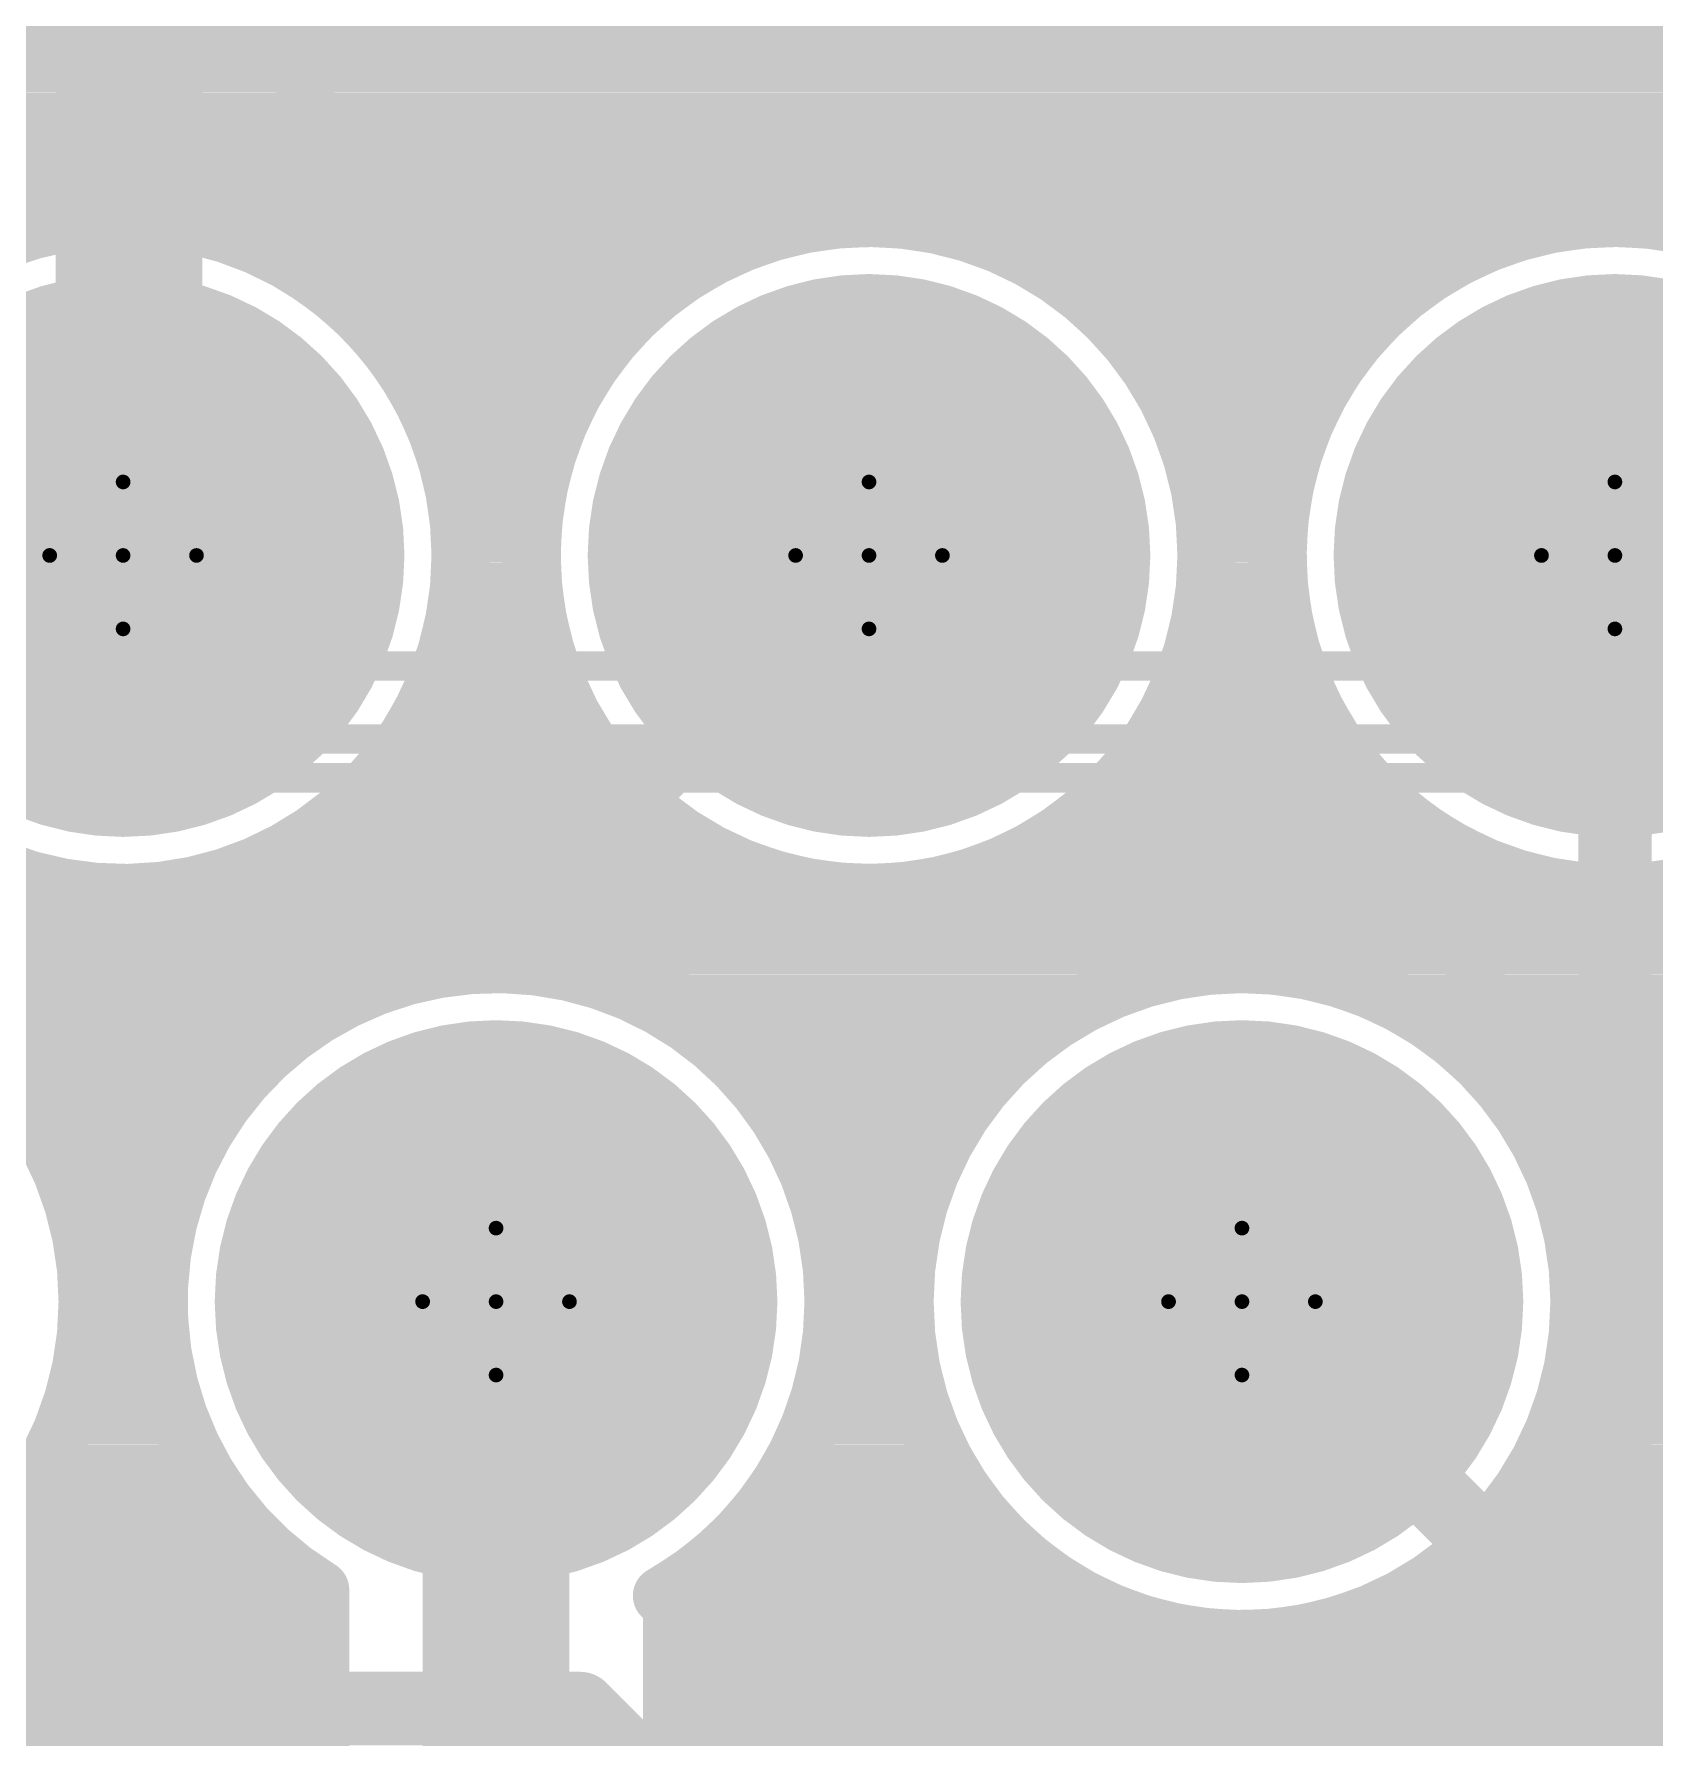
# Model space of a CAD drawing. Header units: millimetres. Extents: x 0.11 to 5.67, y 0.55 to 4.24.
# Drawn here: x 2.768 to 2.9853, y 3.4045 to 3.6329 of the extents above; entities that cross this region are included whole.
import ezdxf

# ---------------------------------------------------------------- set-up
doc = ezdxf.new("R2010")
doc.units = ezdxf.units.MM
doc.header["$MEASUREMENT"] = 0
for name, color, linetype in [('BottomLayer', 5, 'Continuous'), ('BottomSolder', 6, 'Continuous'), ('InternalPlane1', 76, 'Continuous'), ('InternalPlane2', 16, 'Continuous'), ('Mechanical14', 56, 'Continuous'), ('Mechanical8', 56, 'Continuous'), ('MultiLayer', 9, 'Continuous'), ('PadHoleLayer', 156, 'Continuous'), ('TopLayer', 1, 'Continuous'), ('TopSolder', 216, 'Continuous')]:
    doc.layers.add(name, color=color, linetype=linetype)

# ---------------------------------------------------------------- blocks, each defined once
blk = doc.blocks.new('ETHERNET_RJ45_4PORTS_36')
at = {"layer": 'BottomLayer', "const_width": 0.0315}
for points in [[(0.68425, -0.0599, 1), (0.71575, -0.0599, 1)], [(0.78425, -0.0599, 1), (0.81575, -0.0599, 1)], [(0.63425, -0.1599, 1), (0.66575, -0.1599, 1)], [(0.73425, -0.1599, 1), (0.76575, -0.1599, 1)], [(0.83425, -0.1599, 1), (0.86575, -0.1599, 1)]]:
    blk.add_lwpolyline(points, format="xyb", close=True, dxfattribs=at)
at = {"layer": 'BottomSolder', "const_width": 0.03346}
for points in [[(0.68327, -0.0599, 1), (0.71673, -0.0599, 1)], [(0.78327, -0.0599, 1), (0.81673, -0.0599, 1)], [(0.63327, -0.1599, 1), (0.66673, -0.1599, 1)], [(0.73327, -0.1599, 1), (0.76673, -0.1599, 1)], [(0.83327, -0.1599, 1), (0.86673, -0.1599, 1)]]:
    blk.add_lwpolyline(points, format="xyb", close=True, dxfattribs=at)
at = {"layer": 'InternalPlane1', "const_width": 0.03772}
for points in [[(0.68114, -0.0599, 1), (0.71886, -0.0599, 1)], [(0.78114, -0.0599, 1), (0.81886, -0.0599, 1)], [(0.63114, -0.1599, 1), (0.66886, -0.1599, 1)], [(0.73114, -0.1599, 1), (0.76886, -0.1599, 1)], [(0.83114, -0.1599, 1), (0.86886, -0.1599, 1)]]:
    blk.add_lwpolyline(points, format="xyb", close=True, dxfattribs=at)
at = {"layer": 'InternalPlane2', "const_width": 0.03772}
for points in [[(0.68114, -0.0599, 1), (0.71886, -0.0599, 1)], [(0.78114, -0.0599, 1), (0.81886, -0.0599, 1)], [(0.63114, -0.1599, 1), (0.66886, -0.1599, 1)], [(0.73114, -0.1599, 1), (0.76886, -0.1599, 1)], [(0.83114, -0.1599, 1), (0.86886, -0.1599, 1)]]:
    blk.add_lwpolyline(points, format="xyb", close=True, dxfattribs=at)
at = {"layer": 'Mechanical14', "const_width": 0.00394}
for points in [[(1.15, -0.1301), (-1.15, -0.1301)], [(1.1525, -0.1353), (-1.1525, -0.1353)], [(1.165, -0.1451), (-1.165, -0.1451)]]:
    blk.add_lwpolyline(points, dxfattribs=at)
at = {"layer": 'Mechanical8', "const_width": 0.00197}
for points in [[(0.7, -0.05006), (0.7, -0.0599)], [(0.8, -0.05006), (0.8, -0.0599)], [(0.7, -0.0599), (0.69016, -0.0599)], [(0.7, -0.0599), (0.7, -0.06975)], [(0.70984, -0.0599), (0.7, -0.0599)], [(0.8, -0.0599), (0.79016, -0.0599)], [(0.8, -0.0599), (0.8, -0.06975)], [(0.80984, -0.0599), (0.8, -0.0599)], [(0.65, -0.15006), (0.65, -0.1599)], [(0.75, -0.15006), (0.75, -0.1599)], [(0.85, -0.15006), (0.85, -0.1599)], [(0.65, -0.1599), (0.64016, -0.1599)], [(0.65, -0.1599), (0.65, -0.16975)], [(0.65984, -0.1599), (0.65, -0.1599)], [(0.75, -0.1599), (0.74016, -0.1599)], [(0.75, -0.1599), (0.75, -0.16975)], [(0.75984, -0.1599), (0.75, -0.1599)], [(0.85, -0.1599), (0.84016, -0.1599)], [(0.85, -0.1599), (0.85, -0.16975)], [(0.85984, -0.1599), (0.85, -0.1599)]]:
    blk.add_lwpolyline(points, dxfattribs=at)
at = {"layer": 'Mechanical8', "const_width": 0.000984}
for points in [[(0.69951, -0.05006, 1), (0.70049, -0.05006, 1)], [(0.79951, -0.05006, 1), (0.80049, -0.05006, 1)], [(0.68967, -0.0599, 1), (0.69065, -0.0599, 1)], [(0.69951, -0.0599, 1), (0.70049, -0.0599, 1)], [(0.69951, -0.0599, 1), (0.70049, -0.0599, 1)], [(0.69951, -0.0599, 1), (0.70049, -0.0599, 1)], [(0.69951, -0.0599, 1), (0.70049, -0.0599, 1)], [(0.70935, -0.0599, 1), (0.71034, -0.0599, 1)], [(0.78967, -0.0599, 1), (0.79065, -0.0599, 1)], [(0.79951, -0.0599, 1), (0.80049, -0.0599, 1)], [(0.79951, -0.0599, 1), (0.80049, -0.0599, 1)], [(0.79951, -0.0599, 1), (0.80049, -0.0599, 1)], [(0.79951, -0.0599, 1), (0.80049, -0.0599, 1)], [(0.80935, -0.0599, 1), (0.81034, -0.0599, 1)], [(0.69951, -0.06975, 1), (0.70049, -0.06975, 1)], [(0.79951, -0.06975, 1), (0.80049, -0.06975, 1)], [(0.64951, -0.15006, 1), (0.65049, -0.15006, 1)], [(0.74951, -0.15006, 1), (0.75049, -0.15006, 1)], [(0.84951, -0.15006, 1), (0.85049, -0.15006, 1)], [(0.64951, -0.1599, 1), (0.65049, -0.1599, 1)], [(0.64951, -0.1599, 1), (0.65049, -0.1599, 1)], [(0.64951, -0.1599, 1), (0.65049, -0.1599, 1)], [(0.64951, -0.1599, 1), (0.65049, -0.1599, 1)], [(0.65935, -0.1599, 1), (0.66034, -0.1599, 1)], [(0.73967, -0.1599, 1), (0.74065, -0.1599, 1)], [(0.74951, -0.1599, 1), (0.75049, -0.1599, 1)], [(0.74951, -0.1599, 1), (0.75049, -0.1599, 1)], [(0.74951, -0.1599, 1), (0.75049, -0.1599, 1)], [(0.74951, -0.1599, 1), (0.75049, -0.1599, 1)], [(0.75935, -0.1599, 1), (0.76033, -0.1599, 1)], [(0.83967, -0.1599, 1), (0.84065, -0.1599, 1)], [(0.84951, -0.1599, 1), (0.85049, -0.1599, 1)], [(0.84951, -0.1599, 1), (0.85049, -0.1599, 1)], [(0.84951, -0.1599, 1), (0.85049, -0.1599, 1)], [(0.84951, -0.1599, 1), (0.85049, -0.1599, 1)], [(0.85935, -0.1599, 1), (0.86034, -0.1599, 1)], [(0.64951, -0.16975, 1), (0.65049, -0.16975, 1)], [(0.74951, -0.16975, 1), (0.75049, -0.16975, 1)], [(0.84951, -0.16975, 1), (0.85049, -0.16975, 1)]]:
    blk.add_lwpolyline(points, format="xyb", close=True, dxfattribs=at)
at = {"layer": 'MultiLayer', "const_width": 0.0315}
for points in [[(0.68425, -0.0599, 1), (0.71575, -0.0599, 1)], [(0.78425, -0.0599, 1), (0.81575, -0.0599, 1)], [(0.63425, -0.1599, 1), (0.66575, -0.1599, 1)], [(0.73425, -0.1599, 1), (0.76575, -0.1599, 1)], [(0.83425, -0.1599, 1), (0.86575, -0.1599, 1)]]:
    blk.add_lwpolyline(points, format="xyb", close=True, dxfattribs=at)
at = {"layer": 'PadHoleLayer', "const_width": 0.01772}
for points in [[(0.69114, -0.0599, 1), (0.70886, -0.0599, 1)], [(0.79114, -0.0599, 1), (0.80886, -0.0599, 1)], [(0.64114, -0.1599, 1), (0.65886, -0.1599, 1)], [(0.74114, -0.1599, 1), (0.75886, -0.1599, 1)], [(0.84114, -0.1599, 1), (0.85886, -0.1599, 1)]]:
    blk.add_lwpolyline(points, format="xyb", close=True, dxfattribs=at)
at = {"layer": 'TopLayer', "const_width": 0.0315}
for points in [[(0.68425, -0.0599, 1), (0.71575, -0.0599, 1)], [(0.78425, -0.0599, 1), (0.81575, -0.0599, 1)], [(0.63425, -0.1599, 1), (0.66575, -0.1599, 1)], [(0.73425, -0.1599, 1), (0.76575, -0.1599, 1)], [(0.83425, -0.1599, 1), (0.86575, -0.1599, 1)]]:
    blk.add_lwpolyline(points, format="xyb", close=True, dxfattribs=at)
at = {"layer": 'TopSolder', "const_width": 0.03346}
for points in [[(0.68327, -0.0599, 1), (0.71673, -0.0599, 1)], [(0.78327, -0.0599, 1), (0.81673, -0.0599, 1)], [(0.63327, -0.1599, 1), (0.66673, -0.1599, 1)], [(0.73327, -0.1599, 1), (0.76673, -0.1599, 1)], [(0.83327, -0.1599, 1), (0.86673, -0.1599, 1)]]:
    blk.add_lwpolyline(points, format="xyb", close=True, dxfattribs=at)

msp = doc.modelspace()

# ---------------------------------------------------------------- linework, layer by layer
at = {"layer": 'BottomLayer'}
for points, const_width in [([(2.78071, 3.56378), (2.78071, 3.68917)], 0.01969), ([(2.80433, 3.60112), (2.80433, 3.6565)], 0.00787), ([(2.80433, 3.6368), (3.27362, 3.6368)], 0.00787), ([(2.80433, 3.62893), (3.27395, 3.62893)], 0.00787), ([(2.80433, 3.62105), (3.27679, 3.62105)], 0.00787), ([(2.80433, 3.61318), (3.28353, 3.61318)], 0.00787), ([(2.80433, 3.60531), (2.86382, 3.60531)], 0.00787), ([(2.89603, 3.60531), (2.96382, 3.60531)], 0.00787), ([(2.80931, 3.59743), (2.85053, 3.59743)], 0.00787), ([(2.90931, 3.59743), (2.95053, 3.59743)], 0.00787), ([(2.81658, 3.58956), (2.84326, 3.58956)], 0.00787), ([(2.91658, 3.58956), (2.94326, 3.58956)], 0.00787), ([(2.82116, 3.58168), (2.83868, 3.58168)], 0.00787), ([(2.92116, 3.58168), (2.93868, 3.58168)], 0.00787), ([(2.82388, 3.57381), (2.83596, 3.57381)], 0.00787), ([(2.92388, 3.57381), (2.93596, 3.57381)], 0.00787), ([(2.77992, 3.56299), (2.78071, 3.56378)], 0.01969), ([(2.8251, 3.56594), (2.83474, 3.56594)], 0.00787), ([(2.9251, 3.56594), (2.93474, 3.56594)], 0.00787), ([(2.82493, 3.55806), (2.83491, 3.55806)], 0.00787), ([(2.92493, 3.55806), (2.93491, 3.55806)], 0.00787), ([(2.82335, 3.55019), (2.83649, 3.55019)], 0.00787), ([(2.92335, 3.55019), (2.93649, 3.55019)], 0.00787), ([(2.8202, 3.54231), (2.83964, 3.54231)], 0.00787), ([(2.9202, 3.54231), (2.93964, 3.54231)], 0.00787), ([(2.81506, 3.53444), (2.84478, 3.53444)], 0.00787), ([(2.91506, 3.53444), (2.94478, 3.53444)], 0.00787), ([(2.80681, 3.52657), (2.85303, 3.52657)], 0.00787), ([(2.90681, 3.52657), (2.95303, 3.52657)], 0.00787), ([(2.68927, 3.51869), (2.77057, 3.51869)], 0.00787), ([(2.78927, 3.51869), (2.87057, 3.51869)], 0.00787), ([(2.88927, 3.51869), (2.97057, 3.51869)], 0.00787), ([(2.26841, 3.51082), (4.86229, 3.51082)], 0.00787), ([(2.75122, 3.50294), (2.80862, 3.50294)], 0.00787), ([(2.85122, 3.50294), (2.90862, 3.50294)], 0.00787), ([(2.95122, 3.50294), (3.16321, 3.50294)], 0.00787), ([(2.76187, 3.49507), (2.79797, 3.49507)], 0.00787), ([(2.86187, 3.49507), (2.89797, 3.49507)], 0.00787), ([(2.96187, 3.49507), (3.15083, 3.49507)], 0.00787), ([(2.76818, 3.4872), (2.79166, 3.4872)], 0.00787), ([(2.86818, 3.4872), (2.89166, 3.4872)], 0.00787), ([(2.96818, 3.4872), (3.14401, 3.4872)], 0.00787), ([(2.77215, 3.47932), (2.78769, 3.47932)], 0.00787), ([(2.87215, 3.47932), (2.88769, 3.47932)], 0.00787), ([(2.97215, 3.47932), (3.13981, 3.47932)], 0.00787), ([(2.7744, 3.47145), (2.78544, 3.47145)], 0.00787), ([(2.8744, 3.47145), (2.88544, 3.47145)], 0.00787), ([(2.9744, 3.47145), (3.13745, 3.47145)], 0.00787), ([(2.82992, 3.3876), (2.82992, 3.46299)], 0.01969), ([(2.77519, 3.46357), (2.78465, 3.46357)], 0.00787), ([(2.87519, 3.46357), (2.88465, 3.46357)], 0.00787), ([(2.97519, 3.46357), (3.13662, 3.46357)], 0.00787), ([(2.77461, 3.4557), (2.78524, 3.4557)], 0.00787), ([(2.87461, 3.4557), (2.88524, 3.4557)], 0.00787), ([(2.97461, 3.4557), (3.05776, 3.4557)], 0.00787), ([(2.77258, 3.44783), (2.78726, 3.44783)], 0.00787), ([(2.87258, 3.44783), (2.88726, 3.44783)], 0.00787), ([(2.97258, 3.44783), (3.04446, 3.44783)], 0.00787), ([(2.7689, 3.43995), (2.79095, 3.43995)], 0.00787), ([(2.8689, 3.43995), (2.89095, 3.43995)], 0.00787), ([(2.9689, 3.43995), (3.03633, 3.43995)], 0.00787), ([(2.763, 3.43208), (2.79684, 3.43208)], 0.00787), ([(2.863, 3.43208), (2.89684, 3.43208)], 0.00787), ([(2.963, 3.43208), (3.03074, 3.43208)], 0.00787), ([(2.75327, 3.4242), (2.8063, 3.4242)], 0.00787), ([(2.8063, 3.3876), (2.8063, 3.42437)], 0.00787), ([(2.85354, 3.39738), (2.85354, 3.42437)], 0.00787), ([(2.85354, 3.4242), (2.90657, 3.4242)], 0.00787), ([(2.95327, 3.4242), (3.02688, 3.4242)], 0.00787), ([(0.81586, 3.41633), (2.8063, 3.41633)], 0.00787), ([(2.85354, 3.41633), (3.02439, 3.41633)], 0.00787), ([(1.76551, 3.40846), (2.8063, 3.40846)], 0.00787), ([(2.85354, 3.40846), (3.02309, 3.40846)], 0.00787), ([(1.77122, 3.40058), (2.8063, 3.40058)], 0.00787), ([(2.85354, 3.40058), (3.02289, 3.40058)], 0.00787)]:
    msp.add_lwpolyline(points, dxfattribs=dict(at, const_width=const_width))
for points, const_width in [([(2.80236, 3.62893, 1), (2.8063, 3.62893, 1)], 0.00394), ([(2.80236, 3.62105, 1), (2.8063, 3.62105, 1)], 0.00394), ([(2.80236, 3.61318, 1), (2.8063, 3.61318, 1)], 0.00394), ([(2.9252, 3.56299, 1), (2.83465, 3.56299, 1)], 0.00787), ([(3.0252, 3.56299, 1), (2.93465, 3.56299, 1)], 0.00787), ([(2.80236, 3.60531, 1), (2.8063, 3.60531, 1)], 0.00394), ([(2.86185, 3.60531, 1), (2.86578, 3.60531, 1)], 0.00394), ([(2.89406, 3.60531, 1), (2.89799, 3.60531, 1)], 0.00394), ([(2.96185, 3.60531, 1), (2.96578, 3.60531, 1)], 0.00394), ([(2.80236, 3.60112, 1), (2.8063, 3.60112, 1)], 0.00394), ([(2.80236, 3.60112, 1), (2.8063, 3.60112, 1)], 0.00394), ([(2.80734, 3.59743, 1), (2.81128, 3.59743, 1)], 0.00394), ([(2.84856, 3.59743, 1), (2.8525, 3.59743, 1)], 0.00394), ([(2.90734, 3.59743, 1), (2.91128, 3.59743, 1)], 0.00394), ([(2.94856, 3.59743, 1), (2.9525, 3.59743, 1)], 0.00394), ([(2.81461, 3.58956, 1), (2.81855, 3.58956, 1)], 0.00394), ([(2.84129, 3.58956, 1), (2.84523, 3.58956, 1)], 0.00394), ([(2.91461, 3.58956, 1), (2.91855, 3.58956, 1)], 0.00394), ([(2.94129, 3.58956, 1), (2.94523, 3.58956, 1)], 0.00394), ([(2.81919, 3.58168, 1), (2.82313, 3.58168, 1)], 0.00394), ([(2.83672, 3.58168, 1), (2.84065, 3.58168, 1)], 0.00394), ([(2.91919, 3.58168, 1), (2.92313, 3.58168, 1)], 0.00394), ([(2.93672, 3.58168, 1), (2.94065, 3.58168, 1)], 0.00394), ([(2.82192, 3.57381, 1), (2.82585, 3.57381, 1)], 0.00394), ([(2.83399, 3.57381, 1), (2.83793, 3.57381, 1)], 0.00394), ([(2.92192, 3.57381, 1), (2.92585, 3.57381, 1)], 0.00394), ([(2.93399, 3.57381, 1), (2.93793, 3.57381, 1)], 0.00394), ([(2.77579, 3.56378, 1), (2.78563, 3.56378, 1)], 0.00984), ([(2.77579, 3.56378, 1), (2.78563, 3.56378, 1)], 0.00984), ([(2.775, 3.56299, 1), (2.78484, 3.56299, 1)], 0.00984), ([(2.82313, 3.56594, 1), (2.82707, 3.56594, 1)], 0.00394), ([(2.83277, 3.56594, 1), (2.83671, 3.56594, 1)], 0.00394), ([(2.92313, 3.56594, 1), (2.92707, 3.56594, 1)], 0.00394), ([(2.93277, 3.56594, 1), (2.93671, 3.56594, 1)], 0.00394), ([(2.82323, 3.56299, 1), (2.82716, 3.56299, 1)], 0.00394), ([(2.82323, 3.56299, 1), (2.82716, 3.56299, 1)], 0.00394), ([(2.83268, 3.56299, 1), (2.83661, 3.56299, 1)], 0.00394), ([(2.92323, 3.56299, 1), (2.92716, 3.56299, 1)], 0.00394), ([(2.93268, 3.56299, 1), (2.93661, 3.56299, 1)], 0.00394), ([(2.82296, 3.55806, 1), (2.8269, 3.55806, 1)], 0.00394), ([(2.83295, 3.55806, 1), (2.83688, 3.55806, 1)], 0.00394), ([(2.92296, 3.55806, 1), (2.9269, 3.55806, 1)], 0.00394), ([(2.93295, 3.55806, 1), (2.93688, 3.55806, 1)], 0.00394), ([(2.82138, 3.55019, 1), (2.82532, 3.55019, 1)], 0.00394), ([(2.83452, 3.55019, 1), (2.83846, 3.55019, 1)], 0.00394), ([(2.92138, 3.55019, 1), (2.92532, 3.55019, 1)], 0.00394), ([(2.93452, 3.55019, 1), (2.93846, 3.55019, 1)], 0.00394), ([(2.81823, 3.54231, 1), (2.82217, 3.54231, 1)], 0.00394), ([(2.83767, 3.54231, 1), (2.84161, 3.54231, 1)], 0.00394), ([(2.91823, 3.54231, 1), (2.92217, 3.54231, 1)], 0.00394), ([(2.93767, 3.54231, 1), (2.94161, 3.54231, 1)], 0.00394), ([(2.81309, 3.53444, 1), (2.81703, 3.53444, 1)], 0.00394), ([(2.84281, 3.53444, 1), (2.84675, 3.53444, 1)], 0.00394), ([(2.91309, 3.53444, 1), (2.91703, 3.53444, 1)], 0.00394), ([(2.94281, 3.53444, 1), (2.94675, 3.53444, 1)], 0.00394), ([(2.80484, 3.52657, 1), (2.80878, 3.52657, 1)], 0.00394), ([(2.85106, 3.52657, 1), (2.855, 3.52657, 1)], 0.00394), ([(2.90484, 3.52657, 1), (2.90878, 3.52657, 1)], 0.00394), ([(2.95106, 3.52657, 1), (2.955, 3.52657, 1)], 0.00394), ([(2.7686, 3.51869, 1), (2.77254, 3.51869, 1)], 0.00394), ([(2.7873, 3.51869, 1), (2.79124, 3.51869, 1)], 0.00394), ([(2.8686, 3.51869, 1), (2.87254, 3.51869, 1)], 0.00394), ([(2.8873, 3.51869, 1), (2.89124, 3.51869, 1)], 0.00394), ([(2.9686, 3.51869, 1), (2.97254, 3.51869, 1)], 0.00394), ([(2.7752, 3.46299, 1), (2.68465, 3.46299, 1)], 0.00787), ([(2.9752, 3.46299, 1), (2.88465, 3.46299, 1)], 0.00787), ([(2.80665, 3.50294, 1), (2.81059, 3.50294, 1)], 0.00394), ([(2.84925, 3.50294, 1), (2.85319, 3.50294, 1)], 0.00394), ([(2.90665, 3.50294, 1), (2.91059, 3.50294, 1)], 0.00394), ([(2.94925, 3.50294, 1), (2.95319, 3.50294, 1)], 0.00394), ([(2.796, 3.49507, 1), (2.79994, 3.49507, 1)], 0.00394), ([(2.8599, 3.49507, 1), (2.86384, 3.49507, 1)], 0.00394), ([(2.896, 3.49507, 1), (2.89994, 3.49507, 1)], 0.00394), ([(2.9599, 3.49507, 1), (2.96384, 3.49507, 1)], 0.00394), ([(2.76621, 3.4872, 1), (2.77015, 3.4872, 1)], 0.00394), ([(2.78969, 3.4872, 1), (2.79363, 3.4872, 1)], 0.00394), ([(2.86621, 3.4872, 1), (2.87015, 3.4872, 1)], 0.00394), ([(2.88969, 3.4872, 1), (2.89363, 3.4872, 1)], 0.00394), ([(2.96622, 3.4872, 1), (2.97015, 3.4872, 1)], 0.00394), ([(2.77018, 3.47932, 1), (2.77412, 3.47932, 1)], 0.00394), ([(2.78572, 3.47932, 1), (2.78966, 3.47932, 1)], 0.00394), ([(2.87018, 3.47932, 1), (2.87412, 3.47932, 1)], 0.00394), ([(2.88572, 3.47932, 1), (2.88966, 3.47932, 1)], 0.00394), ([(2.97018, 3.47932, 1), (2.97412, 3.47932, 1)], 0.00394), ([(2.77243, 3.47145, 1), (2.77637, 3.47145, 1)], 0.00394), ([(2.78347, 3.47145, 1), (2.78741, 3.47145, 1)], 0.00394), ([(2.87243, 3.47145, 1), (2.87637, 3.47145, 1)], 0.00394), ([(2.88347, 3.47145, 1), (2.88741, 3.47145, 1)], 0.00394), ([(2.97243, 3.47145, 1), (2.97637, 3.47145, 1)], 0.00394), ([(2.825, 3.46299, 1), (2.83484, 3.46299, 1)], 0.00984), ([(2.77322, 3.46357, 1), (2.77716, 3.46357, 1)], 0.00394), ([(2.77323, 3.46299, 1), (2.77716, 3.46299, 1)], 0.00394), ([(2.78268, 3.46357, 1), (2.78662, 3.46357, 1)], 0.00394), ([(2.87322, 3.46357, 1), (2.87716, 3.46357, 1)], 0.00394), ([(2.87323, 3.46299, 1), (2.87716, 3.46299, 1)], 0.00394), ([(2.87323, 3.46299, 1), (2.87716, 3.46299, 1)], 0.00394), ([(2.88268, 3.46357, 1), (2.88662, 3.46357, 1)], 0.00394), ([(2.88268, 3.46299, 1), (2.88661, 3.46299, 1)], 0.00394), ([(2.97322, 3.46357, 1), (2.97716, 3.46357, 1)], 0.00394), ([(2.97323, 3.46299, 1), (2.97716, 3.46299, 1)], 0.00394), ([(2.77264, 3.4557, 1), (2.77657, 3.4557, 1)], 0.00394), ([(2.78327, 3.4557, 1), (2.7872, 3.4557, 1)], 0.00394), ([(2.87264, 3.4557, 1), (2.87657, 3.4557, 1)], 0.00394), ([(2.88327, 3.4557, 1), (2.8872, 3.4557, 1)], 0.00394), ([(2.97264, 3.4557, 1), (2.97657, 3.4557, 1)], 0.00394), ([(2.77061, 3.44783, 1), (2.77455, 3.44783, 1)], 0.00394), ([(2.78529, 3.44783, 1), (2.78923, 3.44783, 1)], 0.00394), ([(2.87061, 3.44783, 1), (2.87455, 3.44783, 1)], 0.00394), ([(2.88529, 3.44783, 1), (2.88923, 3.44783, 1)], 0.00394), ([(2.97061, 3.44783, 1), (2.97455, 3.44783, 1)], 0.00394), ([(2.76693, 3.43995, 1), (2.77086, 3.43995, 1)], 0.00394), ([(2.78898, 3.43995, 1), (2.79291, 3.43995, 1)], 0.00394), ([(2.86693, 3.43995, 1), (2.87086, 3.43995, 1)], 0.00394), ([(2.88898, 3.43995, 1), (2.89291, 3.43995, 1)], 0.00394), ([(2.96693, 3.43995, 1), (2.97086, 3.43995, 1)], 0.00394), ([(2.79487, 3.43208, 1), (2.79881, 3.43208, 1)], 0.00394), ([(2.86103, 3.43208, 1), (2.86497, 3.43208, 1)], 0.00394), ([(2.89487, 3.43208, 1), (2.89881, 3.43208, 1)], 0.00394), ([(2.96103, 3.43208, 1), (2.96497, 3.43208, 1)], 0.00394), ([(2.80433, 3.42437, 1), (2.80827, 3.42437, 1)], 0.00394), ([(2.80433, 3.42437, 1), (2.80827, 3.42437, 1)], 0.00394), ([(2.80433, 3.4242, 1), (2.80827, 3.4242, 1)], 0.00394), ([(2.85157, 3.42437, 1), (2.85551, 3.42437, 1)], 0.00394), ([(2.85157, 3.42437, 1), (2.85551, 3.42437, 1)], 0.00394), ([(2.85157, 3.4242, 1), (2.85551, 3.4242, 1)], 0.00394), ([(2.9046, 3.4242, 1), (2.90854, 3.4242, 1)], 0.00394), ([(2.95131, 3.4242, 1), (2.95524, 3.4242, 1)], 0.00394), ([(2.80433, 3.41633, 1), (2.80827, 3.41633, 1)], 0.00394), ([(2.85157, 3.41633, 1), (2.85551, 3.41633, 1)], 0.00394), ([(2.80433, 3.40846, 1), (2.80827, 3.40846, 1)], 0.00394), ([(2.85157, 3.40846, 1), (2.85551, 3.40846, 1)], 0.00394), ([(2.91364, 3.39271, 1), (2.92545, 3.39271, 1)], 0.01181)]:
    msp.add_lwpolyline(points, format="xyb", close=True, dxfattribs=dict(at, const_width=const_width))
at = {"layer": 'BottomLayer', "const_width": 0.00787}
for points in [[(2.8252, 3.56299, -1.727043), (2.75709, 3.60209)], [(2.80433, 3.60112, -0.255711), (2.8252, 3.56299)], [(2.8063, 3.42437, -1.707036), (2.8752, 3.46299)], [(2.8752, 3.46299, -0.261185), (2.85354, 3.42437)]]:
    msp.add_lwpolyline(points, format="xyb", dxfattribs=at)
at = {"layer": 'InternalPlane2', "const_width": 0.02591}
msp.add_lwpolyline([(2.9066, 3.39271, 1), (2.9325, 3.39271, 1)], format="xyb", close=True, dxfattribs=at)
at = {"layer": 'MultiLayer', "const_width": 0.01181}
msp.add_lwpolyline([(2.91364, 3.39271, 1), (2.92545, 3.39271, 1)], format="xyb", close=True, dxfattribs=at)
at = {"layer": 'TopLayer'}
for points, const_width in [([(2.64258, 3.6368), (3.19992, 3.6368)], 0.00787), ([(2.63471, 3.62893), (3.19205, 3.62893)], 0.00787), ([(2.62683, 3.62105), (3.18417, 3.62105)], 0.00787), ([(2.61896, 3.61318), (3.1763, 3.61318)], 0.00787), ([(2.79603, 3.60531), (2.86382, 3.60531)], 0.00787), ([(2.89603, 3.60531), (2.96382, 3.60531)], 0.00787), ([(2.80931, 3.59743), (2.85053, 3.59743)], 0.00787), ([(2.90931, 3.59743), (2.95053, 3.59743)], 0.00787), ([(2.81658, 3.58956), (2.84326, 3.58956)], 0.00787), ([(2.91658, 3.58956), (2.94326, 3.58956)], 0.00787), ([(2.82116, 3.58168), (2.83868, 3.58168)], 0.00787), ([(2.92116, 3.58168), (2.93868, 3.58168)], 0.00787), ([(2.82388, 3.57381), (2.83596, 3.57381)], 0.00787), ([(2.92388, 3.57381), (2.93596, 3.57381)], 0.00787), ([(2.8251, 3.56594), (2.83474, 3.56594)], 0.00787), ([(2.9251, 3.56594), (2.93474, 3.56594)], 0.00787), ([(2.82776, 3.51083), (2.87992, 3.56299)], 0.00984), ([(2.97992, 3.43805), (2.97992, 3.56299)], 0.00984), ([(2.82493, 3.55806), (2.83491, 3.55806)], 0.00787), ([(2.92493, 3.55806), (2.93491, 3.55806)], 0.00787), ([(2.82335, 3.55019), (2.83649, 3.55019)], 0.00787), ([(2.92335, 3.55019), (2.93649, 3.55019)], 0.00787), ([(2.82001, 3.52953), (2.83754, 3.54706)], 0.00787), ([(2.8202, 3.54231), (2.8328, 3.54231)], 0.00787), ([(2.9202, 3.54231), (2.93964, 3.54231)], 0.00787), ([(2.81506, 3.53444), (2.82492, 3.53444)], 0.00787), ([(2.91506, 3.53444), (2.94478, 3.53444)], 0.00787), ([(2.81042, 3.52953), (2.82001, 3.52953)], 0.00787), ([(2.90681, 3.52657), (2.95303, 3.52657)], 0.00787), ([(2.96122, 3.49571), (2.96122, 3.52176)], 0.00787), ([(2.84791, 3.50454), (2.86399, 3.52061)], 0.00787), ([(2.86207, 3.51869), (2.87057, 3.51869)], 0.00787), ([(2.88927, 3.51869), (2.96122, 3.51869)], 0.00787), ([(2.69882, 3.51083), (2.82776, 3.51083)], 0.00984), ([(2.85419, 3.51082), (2.96122, 3.51082)], 0.00787), ([(2.85122, 3.50294), (2.90862, 3.50294)], 0.00787), ([(2.95122, 3.50294), (2.96122, 3.50294)], 0.00787), ([(2.86187, 3.49507), (2.89797, 3.49507)], 0.00787), ([(2.86818, 3.4872), (2.89166, 3.4872)], 0.00787), ([(2.87215, 3.47932), (2.88769, 3.47932)], 0.00787), ([(2.8744, 3.47145), (2.88544, 3.47145)], 0.00787), ([(2.72992, 3.46299), (2.78445, 3.40846)], 0.00984), ([(2.87519, 3.46357), (2.88465, 3.46357)], 0.00787), ([(2.92992, 3.46299), (2.97441, 3.4185)], 0.00984), ([(2.87461, 3.4557), (2.88524, 3.4557)], 0.00787), ([(2.87258, 3.44783), (2.88726, 3.44783)], 0.00787), ([(2.8689, 3.43995), (2.89095, 3.43995)], 0.00787), ([(2.97992, 3.43805), (2.99213, 3.42584)], 0.00984), ([(2.863, 3.43208), (2.89684, 3.43208)], 0.00787), ([(2.85327, 3.4242), (2.90657, 3.4242)], 0.00787), ([(2.85441, 3.42169), (3.13732, 3.13878)], 0.00787), ([(2.94585, 3.42061), (2.95571, 3.41076)], 0.00787), ([(2.97441, 3.34781), (2.97441, 3.4185)], 0.00984), ([(2.85977, 3.41633), (2.95014, 3.41633)], 0.00787), ([(2.95571, 3.34781), (2.95571, 3.41076)], 0.00787), ([(2.78445, 3.40846), (2.84119, 3.40846)], 0.00984), ([(2.84119, 3.40846), (3.12957, 3.12008)], 0.00984), ([(2.86764, 3.40846), (2.95571, 3.40846)], 0.00787), ([(2.87552, 3.40058), (2.95571, 3.40058)], 0.00787)]:
    msp.add_lwpolyline(points, dxfattribs=dict(at, const_width=const_width))
at = {"layer": 'TopLayer', "const_width": 0.00787}
for points in [[(2.74942, 3.52953, -1.534829), (2.8252, 3.56299)], [(2.83754, 3.54706, -1.198152), (2.9252, 3.56299)], [(2.96122, 3.52176, -1.834205), (3.0252, 3.56299)], [(2.8252, 3.56299, -0.210992), (2.81042, 3.52953)], [(2.9252, 3.56299, -0.523921), (2.86399, 3.52061)], [(2.94585, 3.42061, -1.810331), (2.96122, 3.49571)], [(2.84791, 3.50454, -0.298983), (2.8752, 3.46299)], [(2.8752, 3.46299, -0.270393), (2.8522, 3.42358)]]:
    msp.add_lwpolyline(points, format="xyb", dxfattribs=at)
at = {"layer": 'TopLayer'}
for points, const_width in [([(2.79406, 3.60531, 1), (2.79799, 3.60531, 1)], 0.00394), ([(2.86185, 3.60531, 1), (2.86578, 3.60531, 1)], 0.00394), ([(2.89406, 3.60531, 1), (2.89799, 3.60531, 1)], 0.00394), ([(2.96185, 3.60531, 1), (2.96578, 3.60531, 1)], 0.00394), ([(2.80734, 3.59743, 1), (2.81128, 3.59743, 1)], 0.00394), ([(2.84856, 3.59743, 1), (2.8525, 3.59743, 1)], 0.00394), ([(2.90734, 3.59743, 1), (2.91128, 3.59743, 1)], 0.00394), ([(2.94856, 3.59743, 1), (2.9525, 3.59743, 1)], 0.00394), ([(2.81461, 3.58956, 1), (2.81855, 3.58956, 1)], 0.00394), ([(2.84129, 3.58956, 1), (2.84523, 3.58956, 1)], 0.00394), ([(2.91461, 3.58956, 1), (2.91855, 3.58956, 1)], 0.00394), ([(2.94129, 3.58956, 1), (2.94523, 3.58956, 1)], 0.00394), ([(2.81919, 3.58168, 1), (2.82313, 3.58168, 1)], 0.00394), ([(2.83672, 3.58168, 1), (2.84065, 3.58168, 1)], 0.00394), ([(2.91919, 3.58168, 1), (2.92313, 3.58168, 1)], 0.00394), ([(2.93672, 3.58168, 1), (2.94065, 3.58168, 1)], 0.00394), ([(2.82192, 3.57381, 1), (2.82585, 3.57381, 1)], 0.00394), ([(2.83399, 3.57381, 1), (2.83793, 3.57381, 1)], 0.00394), ([(2.92192, 3.57381, 1), (2.92585, 3.57381, 1)], 0.00394), ([(2.93399, 3.57381, 1), (2.93793, 3.57381, 1)], 0.00394), ([(2.82313, 3.56594, 1), (2.82707, 3.56594, 1)], 0.00394), ([(2.83277, 3.56594, 1), (2.83671, 3.56594, 1)], 0.00394), ([(2.92313, 3.56594, 1), (2.92707, 3.56594, 1)], 0.00394), ([(2.93277, 3.56594, 1), (2.93671, 3.56594, 1)], 0.00394), ([(2.82323, 3.56299, 1), (2.82716, 3.56299, 1)], 0.00394), ([(2.82323, 3.56299, 1), (2.82716, 3.56299, 1)], 0.00394), ([(2.87746, 3.56299, 1), (2.88238, 3.56299, 1)], 0.00492), ([(2.92323, 3.56299, 1), (2.92716, 3.56299, 1)], 0.00394), ([(2.92323, 3.56299, 1), (2.92716, 3.56299, 1)], 0.00394), ([(2.97746, 3.56299, 1), (2.98238, 3.56299, 1)], 0.00492), ([(2.82296, 3.55806, 1), (2.8269, 3.55806, 1)], 0.00394), ([(2.83295, 3.55806, 1), (2.83688, 3.55806, 1)], 0.00394), ([(2.92296, 3.55806, 1), (2.9269, 3.55806, 1)], 0.00394), ([(2.93295, 3.55806, 1), (2.93688, 3.55806, 1)], 0.00394), ([(2.82138, 3.55019, 1), (2.82532, 3.55019, 1)], 0.00394), ([(2.83452, 3.55019, 1), (2.83846, 3.55019, 1)], 0.00394), ([(2.92138, 3.55019, 1), (2.92532, 3.55019, 1)], 0.00394), ([(2.93452, 3.55019, 1), (2.93846, 3.55019, 1)], 0.00394), ([(2.83557, 3.54706, 1), (2.83951, 3.54706, 1)], 0.00394), ([(2.83557, 3.54706, 1), (2.83951, 3.54706, 1)], 0.00394), ([(2.81823, 3.54231, 1), (2.82217, 3.54231, 1)], 0.00394), ([(2.83083, 3.54231, 1), (2.83476, 3.54231, 1)], 0.00394), ([(2.91823, 3.54231, 1), (2.92217, 3.54231, 1)], 0.00394), ([(2.93767, 3.54231, 1), (2.94161, 3.54231, 1)], 0.00394), ([(2.81309, 3.53444, 1), (2.81703, 3.53444, 1)], 0.00394), ([(2.82295, 3.53444, 1), (2.82689, 3.53444, 1)], 0.00394), ([(2.91309, 3.53444, 1), (2.91703, 3.53444, 1)], 0.00394), ([(2.94281, 3.53444, 1), (2.94675, 3.53444, 1)], 0.00394), ([(2.80845, 3.52953, 1), (2.81239, 3.52953, 1)], 0.00394), ([(2.80845, 3.52953, 1), (2.81239, 3.52953, 1)], 0.00394), ([(2.81804, 3.52953, 1), (2.82198, 3.52953, 1)], 0.00394), ([(2.81804, 3.52953, 1), (2.82198, 3.52953, 1)], 0.00394), ([(2.90484, 3.52657, 1), (2.90878, 3.52657, 1)], 0.00394), ([(2.95106, 3.52657, 1), (2.955, 3.52657, 1)], 0.00394), ([(2.95925, 3.52176, 1), (2.96319, 3.52176, 1)], 0.00394), ([(2.95925, 3.52176, 1), (2.96319, 3.52176, 1)], 0.00394), ([(2.86202, 3.52061, 1), (2.86596, 3.52061, 1)], 0.00394), ([(2.86202, 3.52061, 1), (2.86596, 3.52061, 1)], 0.00394), ([(2.8601, 3.51869, 1), (2.86404, 3.51869, 1)], 0.00394), ([(2.8686, 3.51869, 1), (2.87254, 3.51869, 1)], 0.00394), ([(2.8873, 3.51869, 1), (2.89124, 3.51869, 1)], 0.00394), ([(2.95925, 3.51869, 1), (2.96319, 3.51869, 1)], 0.00394), ([(2.8253, 3.51083, 1), (2.83022, 3.51083, 1)], 0.00492), ([(2.8253, 3.51083, 1), (2.83022, 3.51083, 1)], 0.00492), ([(2.85223, 3.51082, 1), (2.85616, 3.51082, 1)], 0.00394), ([(2.95925, 3.51082, 1), (2.96319, 3.51082, 1)], 0.00394), ([(2.84595, 3.50454, 1), (2.84988, 3.50454, 1)], 0.00394), ([(2.84595, 3.50454, 1), (2.84988, 3.50454, 1)], 0.00394), ([(2.84925, 3.50294, 1), (2.85319, 3.50294, 1)], 0.00394), ([(2.90665, 3.50294, 1), (2.91059, 3.50294, 1)], 0.00394), ([(2.94925, 3.50294, 1), (2.95319, 3.50294, 1)], 0.00394), ([(2.95925, 3.50294, 1), (2.96319, 3.50294, 1)], 0.00394), ([(2.8599, 3.49507, 1), (2.86384, 3.49507, 1)], 0.00394), ([(2.896, 3.49507, 1), (2.89994, 3.49507, 1)], 0.00394), ([(2.95925, 3.49571, 1), (2.96319, 3.49571, 1)], 0.00394), ([(2.95925, 3.49571, 1), (2.96319, 3.49571, 1)], 0.00394), ([(2.86621, 3.4872, 1), (2.87015, 3.4872, 1)], 0.00394), ([(2.88969, 3.4872, 1), (2.89363, 3.4872, 1)], 0.00394), ([(2.87018, 3.47932, 1), (2.87412, 3.47932, 1)], 0.00394), ([(2.88572, 3.47932, 1), (2.88966, 3.47932, 1)], 0.00394), ([(2.87243, 3.47145, 1), (2.87637, 3.47145, 1)], 0.00394), ([(2.88347, 3.47145, 1), (2.88741, 3.47145, 1)], 0.00394), ([(2.87322, 3.46357, 1), (2.87716, 3.46357, 1)], 0.00394), ([(2.87323, 3.46299, 1), (2.87716, 3.46299, 1)], 0.00394), ([(2.87323, 3.46299, 1), (2.87716, 3.46299, 1)], 0.00394), ([(2.88268, 3.46357, 1), (2.88662, 3.46357, 1)], 0.00394), ([(2.92746, 3.46299, 1), (2.93238, 3.46299, 1)], 0.00492), ([(2.87264, 3.4557, 1), (2.87657, 3.4557, 1)], 0.00394), ([(2.88327, 3.4557, 1), (2.8872, 3.4557, 1)], 0.00394), ([(2.87061, 3.44783, 1), (2.87455, 3.44783, 1)], 0.00394), ([(2.88529, 3.44783, 1), (2.88923, 3.44783, 1)], 0.00394), ([(2.86693, 3.43995, 1), (2.87086, 3.43995, 1)], 0.00394), ([(2.88898, 3.43995, 1), (2.89291, 3.43995, 1)], 0.00394), ([(2.97746, 3.43805, 1), (2.98238, 3.43805, 1)], 0.00492), ([(2.97746, 3.43805, 1), (2.98238, 3.43805, 1)], 0.00492), ([(2.86103, 3.43208, 1), (2.86497, 3.43208, 1)], 0.00394), ([(2.89487, 3.43208, 1), (2.89881, 3.43208, 1)], 0.00394), ([(2.85023, 3.42358, 1), (2.85417, 3.42358, 1)], 0.00394), ([(2.85131, 3.4242, 1), (2.85524, 3.4242, 1)], 0.00394), ([(2.9046, 3.4242, 1), (2.90854, 3.4242, 1)], 0.00394), ([(2.85244, 3.42169, 1), (2.85638, 3.42169, 1)], 0.00394), ([(2.94389, 3.42061, 1), (2.94782, 3.42061, 1)], 0.00394), ([(2.94389, 3.42061, 1), (2.94782, 3.42061, 1)], 0.00394), ([(2.97195, 3.4185, 1), (2.97687, 3.4185, 1)], 0.00492), ([(2.97195, 3.4185, 1), (2.97687, 3.4185, 1)], 0.00492), ([(2.8578, 3.41633, 1), (2.86174, 3.41633, 1)], 0.00394), ([(2.94817, 3.41633, 1), (2.9521, 3.41633, 1)], 0.00394), ([(2.95374, 3.41076, 1), (2.95768, 3.41076, 1)], 0.00394), ([(2.95374, 3.41076, 1), (2.95768, 3.41076, 1)], 0.00394), ([(2.78199, 3.40846, 1), (2.78691, 3.40846, 1)], 0.00492), ([(2.78199, 3.40846, 1), (2.78691, 3.40846, 1)], 0.00492), ([(2.83873, 3.40846, 1), (2.84365, 3.40846, 1)], 0.00492), ([(2.83873, 3.40846, 1), (2.84365, 3.40846, 1)], 0.00492), ([(2.86567, 3.40846, 1), (2.86961, 3.40846, 1)], 0.00394), ([(2.95374, 3.40846, 1), (2.95768, 3.40846, 1)], 0.00394), ([(2.91364, 3.39271, 1), (2.92545, 3.39271, 1)], 0.01181)]:
    msp.add_lwpolyline(points, format="xyb", close=True, dxfattribs=dict(at, const_width=const_width))

# ---------------------------------------------------------------- block references
at = {"rotation": 180}
msp.add_blockref('ETHERNET_RJ45_4PORTS_36', (3.62992, 3.40309), dxfattribs=at)

doc.saveas('drawing.dxf')
